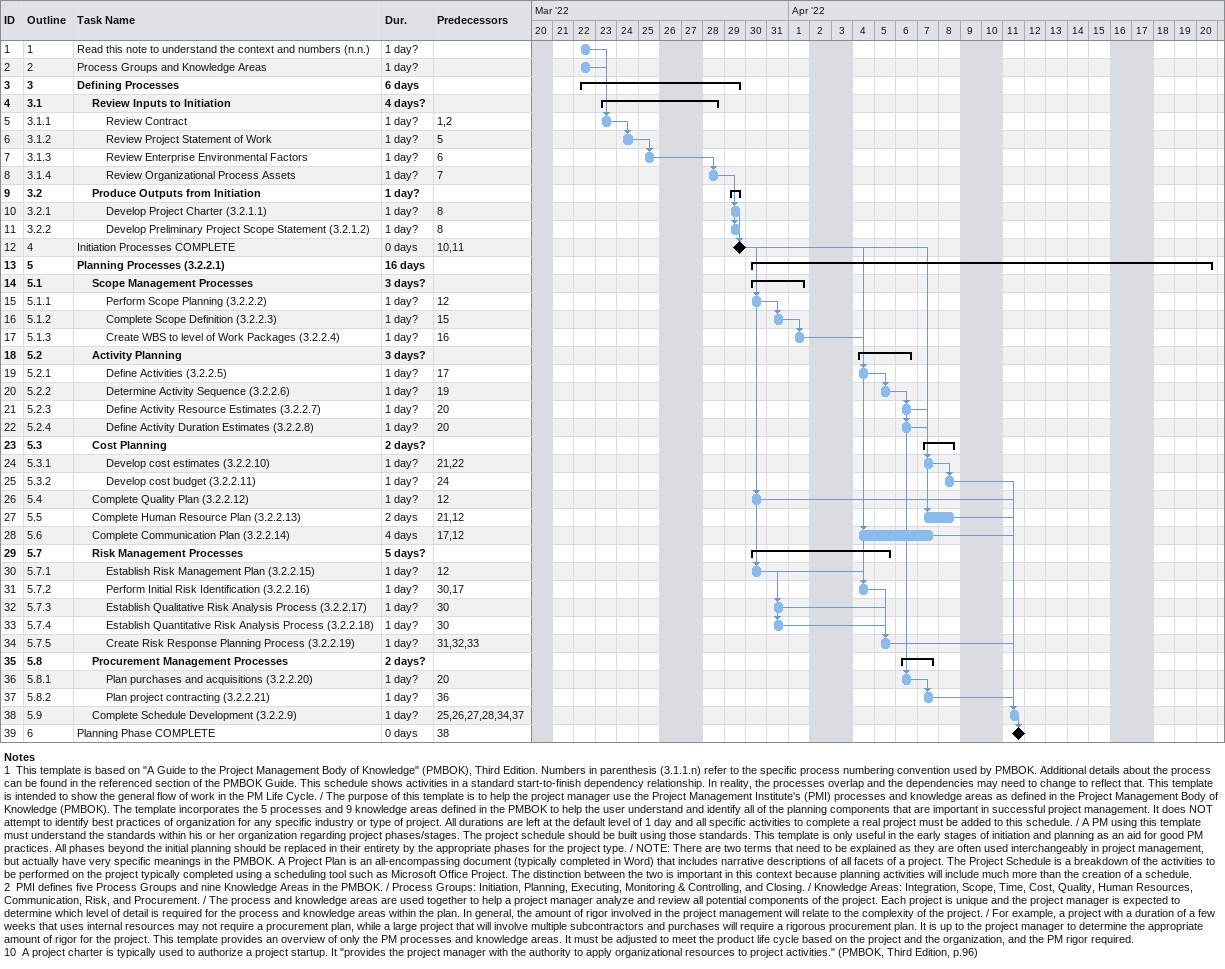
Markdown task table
| ID | WBS | Task | Duration | Start | Finish | Predecessors |
|---|---|---|---|---|---|---|
| 1 | 1 | Read this note to understand the context and numbers (n.n.) | 1d? | 2022-03-22 | 2022-03-22 |  |
| 2 | 2 | Process Groups and Knowledge Areas | 1d? | 2022-03-22 | 2022-03-22 |  |
| 3 | 3 | **Defining Processes** | 6d | 2022-03-22 | 2022-03-29 |  |
| 4 | 3.1 | **Review Inputs to Initiation** | 4d? | 2022-03-23 | 2022-03-28 |  |
| 5 | 3.1.1 | Review Contract | 1d? | 2022-03-23 | 2022-03-23 | 1, 2 |
| 6 | 3.1.2 | Review Project Statement of Work | 1d? | 2022-03-24 | 2022-03-24 | 5 |
| 7 | 3.1.3 | Review Enterprise Environmental Factors | 1d? | 2022-03-25 | 2022-03-25 | 6 |
| 8 | 3.1.4 | Review Organizational Process Assets | 1d? | 2022-03-28 | 2022-03-28 | 7 |
| 9 | 3.2 | **Produce Outputs from Initiation** | 1d? | 2022-03-29 | 2022-03-29 |  |
| 10 | 3.2.1 | Develop Project Charter (3.2.1.1) | 1d? | 2022-03-29 | 2022-03-29 | 8 |
| 11 | 3.2.2 | Develop Preliminary Project Scope Statement (3.2.1.2) | 1d? | 2022-03-29 | 2022-03-29 | 8 |
| 12 | 4 | Initiation Processes COMPLETE | 0d | 2022-03-29 | 2022-03-29 | 10, 11 |
| 13 | 5 | **Planning Processes (3.2.2.1)** | 16d | 2022-03-30 | 2022-04-20 |  |
| 14 | 5.1 | **Scope Management Processes** | 3d? | 2022-03-30 | 2022-04-01 |  |
| 15 | 5.1.1 | Perform Scope Planning (3.2.2.2) | 1d? | 2022-03-30 | 2022-03-30 | 12 |
| 16 | 5.1.2 | Complete Scope Definition (3.2.2.3) | 1d? | 2022-03-31 | 2022-03-31 | 15 |
| 17 | 5.1.3 | Create WBS to level of Work Packages (3.2.2.4) | 1d? | 2022-04-01 | 2022-04-01 | 16 |
| 18 | 5.2 | **Activity Planning** | 3d? | 2022-04-04 | 2022-04-06 |  |
| 19 | 5.2.1 | Define Activities (3.2.2.5) | 1d? | 2022-04-04 | 2022-04-04 | 17 |
| 20 | 5.2.2 | Determine Activity Sequence (3.2.2.6) | 1d? | 2022-04-05 | 2022-04-05 | 19 |
| 21 | 5.2.3 | Define Activity Resource Estimates (3.2.2.7) | 1d? | 2022-04-06 | 2022-04-06 | 20 |
| 22 | 5.2.4 | Define Activity Duration Estimates (3.2.2.8) | 1d? | 2022-04-06 | 2022-04-06 | 20 |
| 23 | 5.3 | **Cost Planning** | 2d? | 2022-04-07 | 2022-04-08 |  |
| 24 | 5.3.1 | Develop cost estimates (3.2.2.10) | 1d? | 2022-04-07 | 2022-04-07 | 21, 22 |
| 25 | 5.3.2 | Develop cost budget (3.2.2.11) | 1d? | 2022-04-08 | 2022-04-08 | 24 |
| 26 | 5.4 | Complete Quality Plan (3.2.2.12) | 1d? | 2022-03-30 | 2022-03-30 | 12 |
| 27 | 5.5 | Complete Human Resource Plan (3.2.2.13) | 2d | 2022-04-07 | 2022-04-08 | 21, 12 |
| 28 | 5.6 | Complete Communication Plan (3.2.2.14) | 4d | 2022-04-04 | 2022-04-07 | 17, 12 |
| 29 | 5.7 | **Risk Management Processes** | 5d? | 2022-03-30 | 2022-04-05 |  |
| 30 | 5.7.1 | Establish Risk Management Plan (3.2.2.15) | 1d? | 2022-03-30 | 2022-03-30 | 12 |
| 31 | 5.7.2 | Perform Initial Risk Identification (3.2.2.16) | 1d? | 2022-04-04 | 2022-04-04 | 30, 17 |
| 32 | 5.7.3 | Establish Qualitative Risk Analysis Process (3.2.2.17) | 1d? | 2022-03-31 | 2022-03-31 | 30 |
| 33 | 5.7.4 | Establish Quantitative Risk Analysis Process (3.2.2.18) | 1d? | 2022-03-31 | 2022-03-31 | 30 |
| 34 | 5.7.5 | Create Risk Response Planning Process (3.2.2.19) | 1d? | 2022-04-05 | 2022-04-05 | 31, 32, 33 |
| 35 | 5.8 | **Procurement Management Processes** | 2d? | 2022-04-06 | 2022-04-07 |  |
| 36 | 5.8.1 | Plan purchases and acquisitions (3.2.2.20) | 1d? | 2022-04-06 | 2022-04-06 | 20 |
| 37 | 5.8.2 | Plan project contracting (3.2.2.21) | 1d? | 2022-04-07 | 2022-04-07 | 36 |
| 38 | 5.9 | Complete Schedule Development (3.2.2.9) | 1d? | 2022-04-11 | 2022-04-11 | 25, 26, 27, 28, 34, 37 |
| 39 | 6 | Planning Phase COMPLETE | 0d | 2022-04-11 | 2022-04-11 | 38 |

Notes
- 1: This template is based on "A Guide to the Project Management Body of Knowledge" (PMBOK), Third Edition. Numbers in parenthesis (3.1.1.n) refer to the specific process numbering convention used by PMBOK. Additional details about the process can be found in the referenced section of the PMBOK Guide. This schedule shows activities in a standard start-to-finish dependency relationship. In reality, the processes overlap and the dependencies may need to change to reflect that. This template is intended to show the general flow of work in the PM Life Cycle. / The purpose of this template is to help the project manager use the Project Management Institute's (PMI) processes and knowledge areas as defined in the Project Management Body of Knowledge (PMBOK). The template incorporates the 5 processes and 9 knowledge areas defined in the PMBOK to help the user understand and identify all of the planning components that are important in successful project management. It does NOT attempt to identify best practices of organization for any specific industry or type of project. All durations are left at the default level of 1 day and all specific activities to complete a real project must be added to this schedule. / A PM using this template must understand the standards within his or her organization regarding project phases/stages. The project schedule should be built using those standards. This template is only useful in the early stages of initiation and planning as an aid for good PM practices. All phases beyond the initial planning should be replaced in their entirety by the appropriate phases for the project type. / NOTE: There are two terms that need to be explained as they are often used interchangeably in project management, but actually have very specific meanings in the PMBOK. A Project Plan is an all-encompassing document (typically completed in Word) that includes narrative descriptions of all facets of a project. The Project Schedule is a breakdown of the activities to be performed on the project typically completed using a scheduling tool such as Microsoft Office Project. The distinction between the two is important in this context because planning activities will include much more than the creation of a schedule.
- 2: PMI defines five Process Groups and nine Knowledge Areas in the PMBOK. / Process Groups: Initiation, Planning, Executing, Monitoring & Controlling, and Closing. / Knowledge Areas: Integration, Scope, Time, Cost, Quality, Human Resources, Communication, Risk, and Procurement. / The process and knowledge areas are used together to help a project manager analyze and review all potential components of the project. Each project is unique and the project manager is expected to determine which level of detail is required for the process and knowledge areas within the plan. In general, the amount of rigor involved in the project management will relate to the complexity of the project. / For example, a project with a duration of a few weeks that uses internal resources may not require a procurement plan, while a large project that will involve multiple subcontractors and purchases will require a rigorous procurement plan. It is up to the project manager to determine the appropriate amount of rigor for the project. This template provides an overview of only the PM processes and knowledge areas. It must be adjusted to meet the product life cycle based on the project and the organization, and the PM rigor required.
- 10: A project charter is typically used to authorize a project startup. It "provides the project manager with the authority to apply organizational resources to project activities." (PMBOK, Third Edition, p.96)
